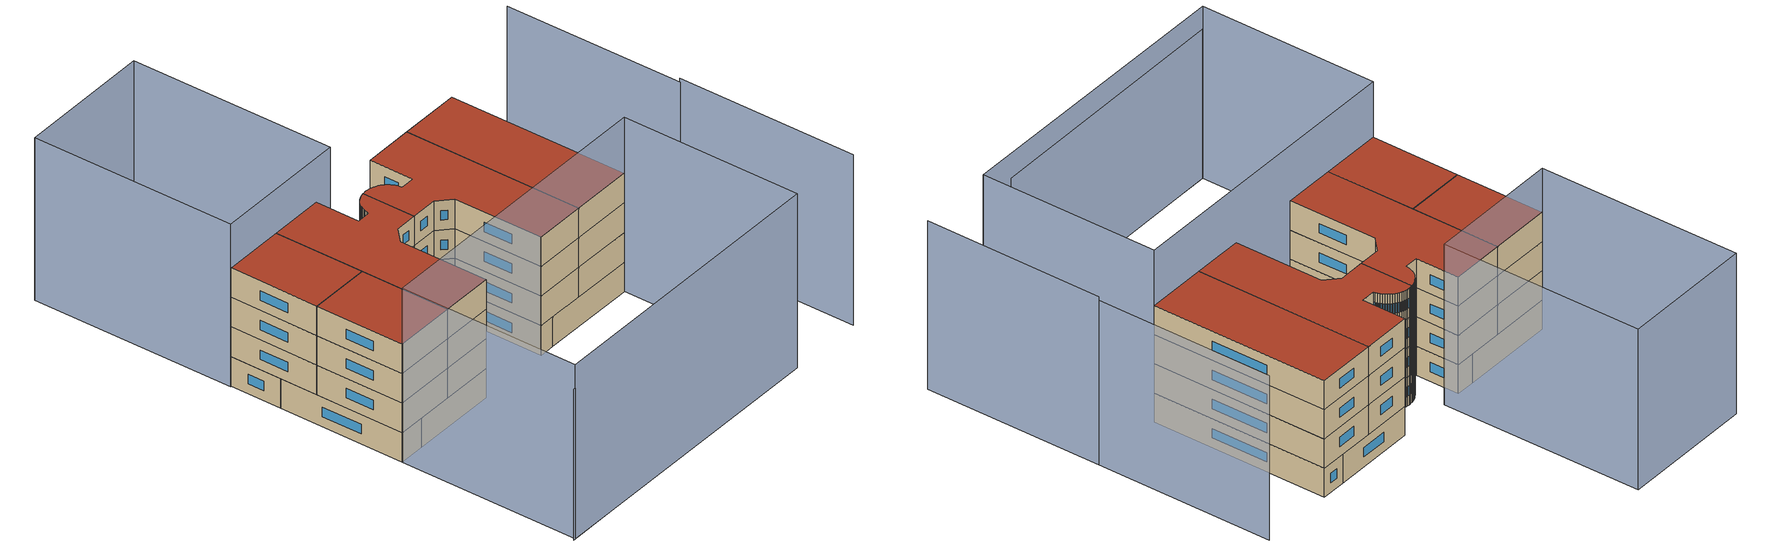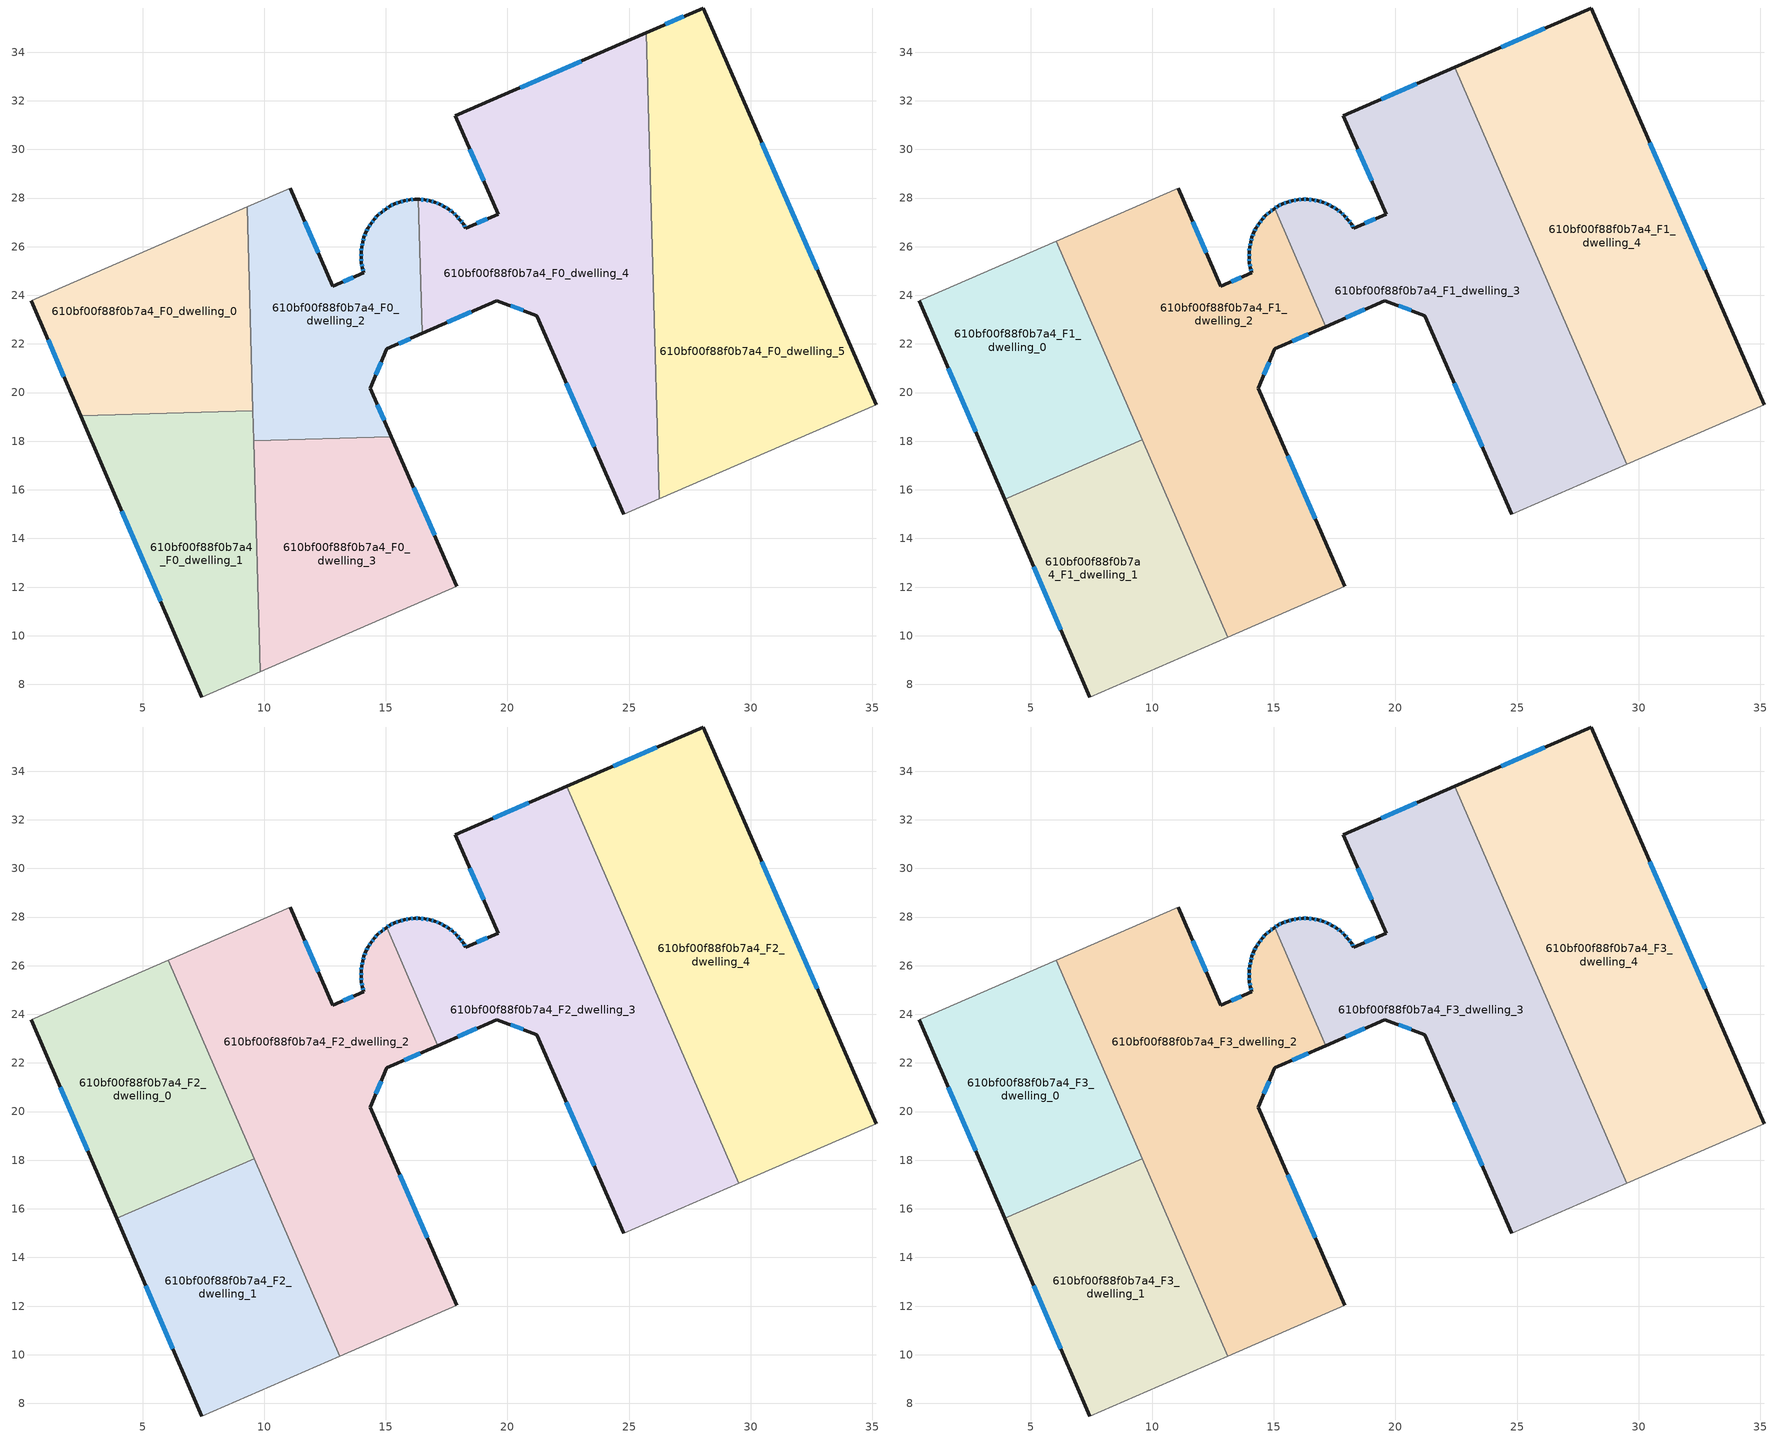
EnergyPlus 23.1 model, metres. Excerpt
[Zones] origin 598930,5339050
610bf00f88f0b7a4_F0_dwelling_0
 floor ground (EU_floor_Construction): 9.3,27.63 9.54,19.25 2.45,19.05 0.42,23.77 z0
 wall outside (EU_wall_Construction): 0.42,23.77 2.45,19.05 z0:3
 wall to 610bf00f88f0b7a4_F0_dwelling_1 (EU_wall_Construction): 2.45,19.05 9.54,19.25 z0:3
 wall adiabatic (EU_wall_Construction): 9.3,27.63 0.42,23.77 z0:3
 wall to 610bf00f88f0b7a4_F0_dwelling_2 (EU_wall_Construction): 9.54,19.25 9.3,27.63 z0:3
 window (EU_Window_Construction): 1.11,22.17 1.76,20.66 z1.02:1.98
 ceiling adiabatic (EU_roof_Construction): 9.07,19.24 6.04,26.22 0.42,23.77 2.45,19.05 z3; 9.53,19.25 9.3,27.63 6.04,26.22 9.07,19.24 z3
610bf00f88f0b7a4_F0_dwelling_1
 floor ground (EU_floor_Construction): 9.54,19.25 9.84,8.53 7.43,7.48 2.45,19.05 z0
 wall outside (EU_wall_Construction): 2.45,19.05 7.43,7.48 z0:3
 wall adiabatic (EU_wall_Construction): 7.43,7.48 9.84,8.53 z0:3
 wall to 610bf00f88f0b7a4_F0_dwelling_3 (EU_wall_Construction): 9.84,8.53 9.57,18.02 z0:3
 wall to 610bf00f88f0b7a4_F0_dwelling_2 (EU_wall_Construction): 9.57,18.02 9.53,19.25 z0:3
 window (EU_Window_Construction): 4.15,15.11 5.74,11.42 z1.02:1.98
610bf00f88f0b7a4_F0_dwelling_2
 floor ground (EU_floor_Construction): 16.33,27.95 16.49,22.43 15.04,21.8 14.36,20.18 15.23,18.18 9.57,18.02 9.3,27.63 11.06,28.4 12.81,24.37 14.09,24.93 14.03,25.13 14,25.34 13.98,25.55 13.98,25.77 14.01,25.98 14.04,26.18 14.1,26.39 14.18,26.58 14.27,26.78 14.39,26.96 14.52,27.12 14.66,27.28 14.82,27.42 14.99,27.55 15.17,27.66 15.35,27.75 15.55,27.83 15.76,27.89 15.97,27.92 16.18,27.95 z0
 wall outside (EU_wall_Construction): 16.33,27.95 16.18,27.95 15.97,27.92 15.76,27.89 15.55,27.83 15.35,27.75 15.17,27.66 14.99,27.55 14.82,27.42 14.66,27.28 14.52,27.12 14.39,26.96 14.27,26.78 14.18,26.58 14.1,26.39 14.04,26.18 14.01,25.98 13.98,25.77 13.98,25.55 14,25.34 14.03,25.13 14.09,24.93 12.81,24.37 11.06,28.4 / 15.23,18.18 14.36,20.18 15.04,21.8 16.49,22.43 z0:3
 wall adiabatic (EU_wall_Construction): 11.06,28.4 9.3,27.63 z0:3
 wall to 610bf00f88f0b7a4_F0_dwelling_4 (EU_wall_Construction): 16.49,22.43 16.33,27.95 z0:3
 wall to 610bf00f88f0b7a4_F0_dwelling_3 (EU_wall_Construction): 9.57,18.02 15.23,18.18 z0:3
 window (EU_Window_Construction): 12.22,25.74 11.66,27.03 / 13.66,24.74 13.25,24.56 / 14.05,25.06 14.07,25 / 14.01,25.27 14.02,25.2 / 13.99,25.48 13.99,25.41 / 13.98,25.7 13.98,25.63 / 14,25.91 13.99,25.84 / 14.03,26.11 14.02,26.05 / 14.08,26.32 14.06,26.25 / 14.15,26.52 14.13,26.46 / 14.24,26.71 14.21,26.65 / 14.35,26.9 14.31,26.84 / 14.47,27.06 14.43,27.01 / 14.61,27.23 14.57,27.18 / 14.77,27.38 14.72,27.33 / 14.93,27.51 14.88,27.47 / 15.11,27.62 15.05,27.59 / 15.29,27.72 15.23,27.69 / 15.49,27.8 15.42,27.78 / 15.69,27.87 15.63,27.85 / 15.9,27.91 15.83,27.9 / 16.11,27.94 16.04,27.93 / 15.53,22.02 15.99,22.22 / 14.59,20.73 14.81,21.25 / 14.93,18.86 14.65,19.5 z1.02:1.98
610bf00f88f0b7a4_F0_dwelling_3
 floor ground (EU_floor_Construction): 15.23,18.18 17.91,12.03 9.84,8.53 9.57,18.02 z0
 wall outside (EU_wall_Construction): 17.91,12.03 15.23,18.18 z0:3
 wall adiabatic (EU_wall_Construction): 9.84,8.53 17.91,12.03 z0:3
 window (EU_Window_Construction): 17,14.12 16.14,16.09 z1.02:1.98
610bf00f88f0b7a4_F0_dwelling_4
 floor ground (EU_floor_Construction): 25.7,34.79 26.25,15.64 24.78,15 21.21,23.17 19.56,23.78 16.49,22.43 16.33,27.95 16.39,27.94 16.6,27.93 16.81,27.88 17.01,27.82 17.21,27.75 17.4,27.65 17.58,27.54 17.75,27.42 17.9,27.27 18.05,27.11 18.18,26.94 18.29,26.77 19.61,27.34 17.86,31.38 z0
 wall outside (EU_wall_Construction): 25.7,34.79 17.86,31.38 19.61,27.34 18.29,26.77 18.18,26.94 18.05,27.11 17.9,27.27 17.75,27.42 17.58,27.54 17.4,27.65 17.21,27.75 17.01,27.82 16.81,27.88 16.6,27.93 16.39,27.94 16.33,27.95 / 16.49,22.43 19.56,23.78 21.21,23.17 24.78,15 z0:3
 wall to 610bf00f88f0b7a4_F0_dwelling_5 (EU_wall_Construction): 26.25,15.64 25.7,34.79 z0:3
 wall adiabatic (EU_wall_Construction): 24.78,15 26.25,15.64 z0:3
 window (EU_Window_Construction): 16.53,27.93 16.46,27.94 / 16.74,27.9 16.67,27.91 / 16.95,27.84 16.88,27.86 / 17.15,27.77 17.08,27.8 / 17.34,27.68 17.28,27.71 / 17.52,27.58 17.46,27.61 / 17.69,27.46 17.64,27.5 / 17.85,27.32 17.8,27.37 / 18,27.17 17.95,27.22 / 18.13,27 18.09,27.05 / 18.25,26.83 18.22,26.88 / 19.16,27.14 18.74,26.96 / 18.46,30 19.02,28.71 / 23.03,33.63 20.53,32.54 / 22.43,20.39 23.57,17.78 / 20.13,23.57 20.65,23.37 / 17.53,22.89 18.52,23.32 z1.02:1.98
610bf00f88f0b7a4_F0_dwelling_5
 floor ground (EU_floor_Construction): 28.04,35.81 35.16,19.5 26.25,15.64 25.7,34.79 z0
 wall outside (EU_wall_Construction): 35.16,19.5 28.04,35.81 25.7,34.79 z0:3
 wall adiabatic (EU_wall_Construction): 26.25,15.64 35.16,19.5 z0:3
 window (EU_Window_Construction): 27.25,35.47 26.5,35.14 / 32.74,25.05 30.46,30.26 z1.02:1.98
610bf00f88f0b7a4_F1_dwelling_0
 floor to 610bf00f88f0b7a4_F0_dwelling_1 (EU_floor_Construction): 9.07,19.24 9.57,18.08 9.57,18.06 3.93,15.61 2.45,19.05 z3
 floor adiabatic (EU_floor_Construction): 6.04,26.22 9.57,18.06 9.57,18.08 9.07,19.24 2.45,19.05 0.42,23.77 z3
 wall outside (EU_wall_Construction): 0.42,23.77 3.93,15.61 z3:6
 wall to 610bf00f88f0b7a4_F1_dwelling_1 (EU_wall_Construction): 3.93,15.61 9.58,18.06 z3:6
 wall adiabatic (EU_wall_Construction): 6.04,26.22 0.42,23.77 z3:6
 wall to 610bf00f88f0b7a4_F1_dwelling_2 (EU_wall_Construction): 9.58,18.06 6.04,26.22 z3:6
 window (EU_Window_Construction): 1.62,21 2.74,18.39 z4.02:4.98
610bf00f88f0b7a4_F1_dwelling_1
 floor to 610bf00f88f0b7a4_F0_dwelling_1 (EU_floor_Construction): 9.57,18.06 9.84,8.53 7.43,7.48 3.93,15.61 z3
 floor to 610bf00f88f0b7a4_F0_dwelling_3 (EU_floor_Construction): 9.58,18.02 13.1,9.94 9.84,8.53 9.57,18.02 z3
 wall outside (EU_wall_Construction): 3.93,15.61 7.43,7.48 z3:6
 wall adiabatic (EU_wall_Construction): 7.43,7.48 13.1,9.94 z3:6
 wall to 610bf00f88f0b7a4_F1_dwelling_2 (EU_wall_Construction): 13.1,9.94 9.58,18.06 z3:6
 window (EU_Window_Construction): 5.12,12.85 6.24,10.25 z4.02:4.98
610bf00f88f0b7a4_F1_dwelling_2
 floor to 610bf00f88f0b7a4_F0_dwelling_2 (EU_floor_Construction): 15.03,27.57 16.43,24.33 16.49,22.43 15.04,21.8 14.36,20.18 15.23,18.18 9.59,18.02 9.57,18.08 9.3,27.63 11.06,28.4 12.81,24.37 14.09,24.93 14.03,25.13 14,25.34 13.98,25.55 13.98,25.77 14.01,25.98 14.04,26.18 14.1,26.39 14.18,26.58 14.27,26.78 14.39,26.96 14.52,27.12 14.66,27.28 14.82,27.42 14.99,27.55 z3
 floor to 610bf00f88f0b7a4_F0_dwelling_3 (EU_floor_Construction): 15.23,18.18 17.91,12.03 13.1,9.94 9.59,18.02 z3
 floor to 610bf00f88f0b7a4_F0_dwelling_4 (EU_floor_Construction): 16.43,24.33 17.13,22.72 16.49,22.43 z3
 floor to 610bf00f88f0b7a4_F0_dwelling_1 (EU_floor_Construction): 9.53,19.25 9.57,18.08 9.07,19.24 z3
 floor adiabatic (EU_floor_Construction): 11.06,28.4 9.3,27.63 9.53,19.25 9.07,19.24 6.04,26.22 z3
 wall outside (EU_wall_Construction): 15.03,27.57 14.99,27.55 14.82,27.42 14.66,27.28 14.52,27.12 14.39,26.96 14.27,26.78 14.18,26.58 14.1,26.39 14.04,26.18 14.01,25.98 13.98,25.77 13.98,25.55 14,25.34 14.03,25.13 14.09,24.93 12.81,24.37 11.06,28.4 / 17.91,12.03 14.36,20.18 15.04,21.8 17.13,22.72 z3:6
 wall adiabatic (EU_wall_Construction): 11.06,28.4 6.04,26.22 / 13.1,9.94 17.91,12.03 z3:6
 wall to 610bf00f88f0b7a4_F1_dwelling_3 (EU_wall_Construction): 17.13,22.72 15.03,27.57 z3:6
 window (EU_Window_Construction): 12.22,25.74 11.66,27.03 / 13.66,24.74 13.25,24.56 / 14.05,25.06 14.07,25 / 14.01,25.27 14.02,25.2 / 13.99,25.48 13.99,25.41 / 13.98,25.7 13.98,25.63 / 14,25.91 13.99,25.84 / 14.03,26.11 14.02,26.05 / 14.08,26.32 14.06,26.25 / 14.15,26.52 14.13,26.46 / 14.24,26.71 14.21,26.65 / 14.35,26.9 14.31,26.84 / 14.47,27.06 14.43,27.01 / 14.61,27.23 14.57,27.18 / 14.77,27.38 14.72,27.33 / 14.93,27.51 14.88,27.47 / 15.75,22.11 16.42,22.4 / 14.59,20.73 14.81,21.25 / 16.7,14.8 15.57,17.41 z4.02:4.98
610bf00f88f0b7a4_F1_dwelling_3
 floor to 610bf00f88f0b7a4_F0_dwelling_4 (EU_floor_Construction): 22.44,33.37 25.98,25.21 26.25,15.64 24.78,15 21.21,23.17 19.56,23.78 17.13,22.72 16.43,24.33 16.33,27.94 16.39,27.94 16.6,27.93 16.81,27.88 17.01,27.82 17.21,27.75 17.4,27.65 17.58,27.54 17.75,27.42 17.9,27.27 18.05,27.11 18.18,26.94 18.29,26.77 19.61,27.34 17.86,31.38 z3
 floor to 610bf00f88f0b7a4_F0_dwelling_2 (EU_floor_Construction): 16.33,27.94 16.43,24.33 15.03,27.57 15.17,27.66 15.35,27.75 15.55,27.83 15.76,27.89 15.97,27.92 16.18,27.95 z3
 floor to 610bf00f88f0b7a4_F0_dwelling_5 (EU_floor_Construction): 25.98,25.21 29.51,17.05 26.25,15.64 z3
 wall outside (EU_wall_Construction): 22.44,33.37 17.86,31.38 19.61,27.34 18.29,26.77 18.18,26.94 18.05,27.11 17.9,27.27 17.75,27.42 17.58,27.54 17.4,27.65 17.21,27.75 17.01,27.82 16.81,27.88 16.6,27.93 16.39,27.94 16.18,27.95 15.97,27.92 15.76,27.89 15.55,27.83 15.35,27.75 15.17,27.66 15.03,27.57 / 17.13,22.72 19.56,23.78 21.21,23.17 24.78,15 z3:6
 wall to 610bf00f88f0b7a4_F1_dwelling_4 (EU_wall_Construction): 29.51,17.05 22.44,33.37 z3:6
 wall adiabatic (EU_wall_Construction): 24.78,15 29.51,17.05 z3:6
 window (EU_Window_Construction): 15.12,27.63 15.08,27.6 / 15.29,27.72 15.23,27.69 / 15.49,27.8 15.42,27.78 / 15.69,27.87 15.63,27.85 / 15.9,27.91 15.83,27.9 / 16.11,27.94 16.04,27.93 / 16.32,27.95 16.25,27.95 / 16.53,27.93 16.46,27.94 / 16.74,27.9 16.67,27.91 / 16.95,27.84 16.88,27.86 / 17.15,27.77 17.08,27.8 / 17.34,27.68 17.28,27.71 / 17.52,27.58 17.46,27.61 / 17.69,27.46 17.64,27.5 / 17.85,27.32 17.8,27.37 / 18,27.17 17.95,27.22 / 18.13,27 18.09,27.05 / 18.25,26.83 18.22,26.88 / 19.16,27.14 18.74,26.96 / 18.46,30 19.02,28.71 / 20.88,32.69 19.42,32.06 / 22.43,20.39 23.57,17.78 / 20.13,23.57 20.65,23.37 / 17.96,23.08 18.74,23.42 z4.02:4.98
610bf00f88f0b7a4_F1_dwelling_4
 floor to 610bf00f88f0b7a4_F0_dwelling_5 (EU_floor_Construction): 28.04,35.81 35.16,19.5 29.51,17.05 25.98,25.21 25.7,34.79 z3
 floor to 610bf00f88f0b7a4_F0_dwelling_4 (EU_floor_Construction): 25.7,34.79 25.98,25.21 22.44,33.37 z3
 wall outside (EU_wall_Construction): 35.16,19.5 28.04,35.81 22.44,33.37 z3:6
 wall adiabatic (EU_wall_Construction): 29.51,17.05 35.16,19.5 z3:6
 window (EU_Window_Construction): 26.14,34.98 24.35,34.2 / 32.74,25.05 30.46,30.26 z4.02:4.98
610bf00f88f0b7a4_F2_dwelling_0
 floor to 610bf00f88f0b7a4_F1_dwelling_0 (EU_floor_Construction): 6.04,26.22 9.58,18.06 3.93,15.61 0.42,23.77 z6
 wall outside (EU_wall_Construction): 0.42,23.77 3.93,15.61 z6:9
 wall to 610bf00f88f0b7a4_F2_dwelling_1 (EU_wall_Construction): 3.93,15.61 9.58,18.06 z6:9
 wall adiabatic (EU_wall_Construction): 6.04,26.22 0.42,23.77 z6:9
 wall to 610bf00f88f0b7a4_F2_dwelling_2 (EU_wall_Construction): 9.58,18.06 6.04,26.22 z6:9
 window (EU_Window_Construction): 1.62,21 2.74,18.39 z7.02:7.98
610bf00f88f0b7a4_F2_dwelling_1
 floor to 610bf00f88f0b7a4_F1_dwelling_1 (EU_floor_Construction): 9.58,18.06 13.1,9.94 7.43,7.48 3.93,15.61 z6
 wall outside (EU_wall_Construction): 3.93,15.61 7.43,7.48 z6:9
 wall adiabatic (EU_wall_Construction): 7.43,7.48 13.1,9.94 z6:9
 wall to 610bf00f88f0b7a4_F2_dwelling_2 (EU_wall_Construction): 13.1,9.94 9.58,18.06 z6:9
 window (EU_Window_Construction): 5.12,12.85 6.24,10.25 z7.02:7.98
610bf00f88f0b7a4_F2_dwelling_2
 floor to 610bf00f88f0b7a4_F1_dwelling_2 (EU_floor_Construction): 15.03,27.57 17.13,22.72 15.04,21.8 14.36,20.18 17.91,12.03 13.1,9.94 6.04,26.22 11.06,28.4 12.81,24.37 14.09,24.93 14.03,25.13 14,25.34 13.98,25.55 13.98,25.77 14.01,25.98 14.04,26.18 14.1,26.39 14.18,26.58 14.27,26.78 14.39,26.96 14.52,27.12 14.66,27.28 14.82,27.42 14.99,27.55 z6
 wall outside (EU_wall_Construction): 15.03,27.57 14.99,27.55 14.82,27.42 14.66,27.28 14.52,27.12 14.39,26.96 14.27,26.78 14.18,26.58 14.1,26.39 14.04,26.18 14.01,25.98 13.98,25.77 13.98,25.55 14,25.34 14.03,25.13 14.09,24.93 12.81,24.37 11.06,28.4 / 17.91,12.03 14.36,20.18 15.04,21.8 17.13,22.72 z6:9
 wall adiabatic (EU_wall_Construction): 11.06,28.4 6.04,26.22 / 13.1,9.94 17.91,12.03 z6:9
 wall to 610bf00f88f0b7a4_F2_dwelling_3 (EU_wall_Construction): 17.13,22.72 15.03,27.57 z6:9
 window (EU_Window_Construction): 12.22,25.74 11.66,27.03 / 13.66,24.74 13.25,24.56 / 14.05,25.06 14.07,25 / 14.01,25.27 14.02,25.2 / 13.99,25.48 13.99,25.41 / 13.98,25.7 13.98,25.63 / 14,25.91 13.99,25.84 / 14.03,26.11 14.02,26.05 / 14.08,26.32 14.06,26.25 / 14.15,26.52 14.13,26.46 / 14.24,26.71 14.21,26.65 / 14.35,26.9 14.31,26.84 / 14.47,27.06 14.43,27.01 / 14.61,27.23 14.57,27.18 / 14.77,27.38 14.72,27.33 / 14.93,27.51 14.88,27.47 / 15.75,22.11 16.42,22.4 / 14.59,20.73 14.81,21.25 / 16.7,14.8 15.57,17.41 z7.02:7.98
610bf00f88f0b7a4_F2_dwelling_3
 floor to 610bf00f88f0b7a4_F1_dwelling_3 (EU_floor_Construction): 22.44,33.37 29.51,17.05 24.78,15 21.21,23.17 19.56,23.78 17.13,22.72 15.03,27.57 15.17,27.66 15.35,27.75 15.55,27.83 15.76,27.89 15.97,27.92 16.18,27.95 16.39,27.94 16.6,27.93 16.81,27.88 17.01,27.82 17.21,27.75 17.4,27.65 17.58,27.54 17.75,27.42 17.9,27.27 18.05,27.11 18.18,26.94 18.29,26.77 19.61,27.34 17.86,31.38 z6
 wall outside (EU_wall_Construction): 22.44,33.37 17.86,31.38 19.61,27.34 18.29,26.77 18.18,26.94 18.05,27.11 17.9,27.27 17.75,27.42 17.58,27.54 17.4,27.65 17.21,27.75 17.01,27.82 16.81,27.88 16.6,27.93 16.39,27.94 16.18,27.95 15.97,27.92 15.76,27.89 15.55,27.83 15.35,27.75 15.17,27.66 15.03,27.57 / 17.13,22.72 19.56,23.78 21.21,23.17 24.78,15 z6:9
 wall to 610bf00f88f0b7a4_F2_dwelling_4 (EU_wall_Construction): 29.51,17.05 22.44,33.37 z6:9
 wall adiabatic (EU_wall_Construction): 24.78,15 29.51,17.05 z6:9
 window (EU_Window_Construction): 15.12,27.63 15.08,27.6 / 15.29,27.72 15.23,27.69 / 15.49,27.8 15.42,27.78 / 15.69,27.87 15.63,27.85 / 15.9,27.91 15.83,27.9 / 16.11,27.94 16.04,27.93 / 16.32,27.95 16.25,27.95 / 16.53,27.93 16.46,27.94 / 16.74,27.9 16.67,27.91 / 16.95,27.84 16.88,27.86 / 17.15,27.77 17.08,27.8 / 17.34,27.68 17.28,27.71 / 17.52,27.58 17.46,27.61 / 17.69,27.46 17.64,27.5 / 17.85,27.32 17.8,27.37 / 18,27.17 17.95,27.22 / 18.13,27 18.09,27.05 / 18.25,26.83 18.22,26.88 / 19.16,27.14 18.74,26.96 / 18.46,30 19.02,28.71 / 20.88,32.69 19.42,32.06 / 22.43,20.39 23.57,17.78 / 20.13,23.57 20.65,23.37 / 17.96,23.08 18.74,23.42 z7.02:7.98
610bf00f88f0b7a4_F2_dwelling_4
 floor to 610bf00f88f0b7a4_F1_dwelling_4 (EU_floor_Construction): 28.04,35.81 35.16,19.5 29.51,17.05 22.44,33.37 z6
 wall outside (EU_wall_Construction): 35.16,19.5 28.04,35.81 22.44,33.37 z6:9
 wall adiabatic (EU_wall_Construction): 29.51,17.05 35.16,19.5 z6:9
 window (EU_Window_Construction): 26.14,34.98 24.35,34.2 / 32.74,25.05 30.46,30.26 z7.02:7.98
610bf00f88f0b7a4_F3_dwelling_0
 floor to 610bf00f88f0b7a4_F2_dwelling_0 (EU_floor_Construction): 6.04,26.22 9.58,18.06 3.93,15.61 0.42,23.77 z9
 wall outside (EU_wall_Construction): 0.42,23.77 3.93,15.61 z9:12
 wall to 610bf00f88f0b7a4_F3_dwelling_1 (EU_wall_Construction): 3.93,15.61 9.58,18.06 z9:12
 wall adiabatic (EU_wall_Construction): 6.04,26.22 0.42,23.77 z9:12
 wall to 610bf00f88f0b7a4_F3_dwelling_2 (EU_wall_Construction): 9.58,18.06 6.04,26.22 z9:12
 window (EU_Window_Construction): 1.62,21 2.74,18.39 z10.02:10.98
 roof outside (EU_roof_Construction): 9.58,18.06 6.04,26.22 0.42,23.77 3.93,15.61 z12
610bf00f88f0b7a4_F3_dwelling_1
 floor to 610bf00f88f0b7a4_F2_dwelling_1 (EU_floor_Construction): 9.58,18.06 13.1,9.94 7.43,7.48 3.93,15.61 z9
 wall outside (EU_wall_Construction): 3.93,15.61 7.43,7.48 z9:12
 wall adiabatic (EU_wall_Construction): 7.43,7.48 13.1,9.94 z9:12
 wall to 610bf00f88f0b7a4_F3_dwelling_2 (EU_wall_Construction): 13.1,9.94 9.58,18.06 z9:12
 window (EU_Window_Construction): 5.12,12.85 6.24,10.25 z10.02:10.98
 roof outside (EU_roof_Construction): 13.1,9.94 9.58,18.06 3.93,15.61 7.43,7.48 z12
610bf00f88f0b7a4_F3_dwelling_2
 floor to 610bf00f88f0b7a4_F2_dwelling_2 (EU_floor_Construction): 15.03,27.57 17.13,22.72 15.04,21.8 14.36,20.18 17.91,12.03 13.1,9.94 6.04,26.22 11.06,28.4 12.81,24.37 14.09,24.93 14.03,25.13 14,25.34 13.98,25.55 13.98,25.77 14.01,25.98 14.04,26.18 14.1,26.39 14.18,26.58 14.27,26.78 14.39,26.96 14.52,27.12 14.66,27.28 14.82,27.42 14.99,27.55 z9
 wall outside (EU_wall_Construction): 15.03,27.57 14.99,27.55 14.82,27.42 14.66,27.28 14.52,27.12 14.39,26.96 14.27,26.78 14.18,26.58 14.1,26.39 14.04,26.18 14.01,25.98 13.98,25.77 13.98,25.55 14,25.34 14.03,25.13 14.09,24.93 12.81,24.37 11.06,28.4 / 17.91,12.03 14.36,20.18 15.04,21.8 17.13,22.72 z9:12
 wall adiabatic (EU_wall_Construction): 11.06,28.4 6.04,26.22 / 13.1,9.94 17.91,12.03 z9:12
 wall to 610bf00f88f0b7a4_F3_dwelling_3 (EU_wall_Construction): 17.13,22.72 15.03,27.57 z9:12
 window (EU_Window_Construction): 12.22,25.74 11.66,27.03 / 13.66,24.74 13.25,24.56 / 14.05,25.06 14.07,25 / 14.01,25.27 14.02,25.2 / 13.99,25.48 13.99,25.41 / 13.98,25.7 13.98,25.63 / 14,25.91 13.99,25.84 / 14.03,26.11 14.02,26.05 / 14.08,26.32 14.06,26.25 / 14.15,26.52 14.13,26.46 / 14.24,26.71 14.21,26.65 / 14.35,26.9 14.31,26.84 / 14.47,27.06 14.43,27.01 / 14.61,27.23 14.57,27.18 / 14.77,27.38 14.72,27.33 / 14.93,27.51 14.88,27.47 / 15.75,22.11 16.42,22.4 / 14.59,20.73 14.81,21.25 / 16.7,14.8 15.57,17.41 z10.02:10.98
 roof outside (EU_roof_Construction): 17.91,12.03 14.36,20.18 15.04,21.8 17.13,22.72 15.03,27.57 14.99,27.55 14.82,27.42 14.66,27.28 14.52,27.12 14.39,26.96 14.27,26.78 14.18,26.58 14.1,26.39 14.04,26.18 14.01,25.98 13.98,25.77 13.98,25.55 14,25.34 14.03,25.13 14.09,24.93 12.81,24.37 11.06,28.4 6.04,26.22 13.1,9.94 z12
610bf00f88f0b7a4_F3_dwelling_3
 floor to 610bf00f88f0b7a4_F2_dwelling_3 (EU_floor_Construction): 22.44,33.37 29.51,17.05 24.78,15 21.21,23.17 19.56,23.78 17.13,22.72 15.03,27.57 15.17,27.66 15.35,27.75 15.55,27.83 15.76,27.89 15.97,27.92 16.18,27.95 16.39,27.94 16.6,27.93 16.81,27.88 17.01,27.82 17.21,27.75 17.4,27.65 17.58,27.54 17.75,27.42 17.9,27.27 18.05,27.11 18.18,26.94 18.29,26.77 19.61,27.34 17.86,31.38 z9
 wall outside (EU_wall_Construction): 22.44,33.37 17.86,31.38 19.61,27.34 18.29,26.77 18.18,26.94 18.05,27.11 17.9,27.27 17.75,27.42 17.58,27.54 17.4,27.65 17.21,27.75 17.01,27.82 16.81,27.88 16.6,27.93 16.39,27.94 16.18,27.95 15.97,27.92 15.76,27.89 15.55,27.83 15.35,27.75 15.17,27.66 15.03,27.57 / 17.13,22.72 19.56,23.78 21.21,23.17 24.78,15 z9:12
 wall to 610bf00f88f0b7a4_F3_dwelling_4 (EU_wall_Construction): 29.51,17.05 22.44,33.37 z9:12
 wall adiabatic (EU_wall_Construction): 24.78,15 29.51,17.05 z9:12
 window (EU_Window_Construction): 15.12,27.63 15.08,27.6 / 15.29,27.72 15.23,27.69 / 15.49,27.8 15.42,27.78 / 15.69,27.87 15.63,27.85 / 15.9,27.91 15.83,27.9 / 16.11,27.94 16.04,27.93 / 16.32,27.95 16.25,27.95 / 16.53,27.93 16.46,27.94 / 16.74,27.9 16.67,27.91 / 16.95,27.84 16.88,27.86 / 17.15,27.77 17.08,27.8 / 17.34,27.68 17.28,27.71 / 17.52,27.58 17.46,27.61 / 17.69,27.46 17.64,27.5 / 17.85,27.32 17.8,27.37 / 18,27.17 17.95,27.22 / 18.13,27 18.09,27.05 / 18.25,26.83 18.22,26.88 / 19.16,27.14 18.74,26.96 / 18.46,30 19.02,28.71 / 20.88,32.69 19.42,32.06 / 22.43,20.39 23.57,17.78 / 20.13,23.57 20.65,23.37 / 17.96,23.08 18.74,23.42 z10.02:10.98
 roof outside (EU_roof_Construction): 29.51,17.05 22.44,33.37 17.86,31.38 19.61,27.34 18.29,26.77 18.18,26.94 18.05,27.11 17.9,27.27 17.75,27.42 17.58,27.54 17.4,27.65 17.21,27.75 17.01,27.82 16.81,27.88 16.6,27.93 16.39,27.94 16.18,27.95 15.97,27.92 15.76,27.89 15.55,27.83 15.35,27.75 15.17,27.66 15.03,27.57 17.13,22.72 19.56,23.78 21.21,23.17 24.78,15 z12
610bf00f88f0b7a4_F3_dwelling_4
 floor to 610bf00f88f0b7a4_F2_dwelling_4 (EU_floor_Construction): 28.04,35.81 35.16,19.5 29.51,17.05 22.44,33.37 z9
 wall outside (EU_wall_Construction): 35.16,19.5 28.04,35.81 22.44,33.37 z9:12
 wall adiabatic (EU_wall_Construction): 29.51,17.05 35.16,19.5 z9:12
 window (EU_Window_Construction): 26.14,34.98 24.35,34.2 / 32.74,25.05 30.46,30.26 z10.02:10.98
 roof outside (EU_roof_Construction): 35.16,19.5 28.04,35.81 22.44,33.37 29.51,17.05 z12
shading: 49.29,6.1 42.16,22.53 z0:17.3; 42.17,22.48 35.03,38.87 z0:16.9; 14.36,-8.99 38.87,1.79 z0:15.3; 7.42,7.48 35.19,19.52 / 35.19,19.52 42.3,3.13 / 42.3,3.13 14.53,-8.92 / 14.53,-8.92 7.42,7.48 z0:17.7; -7.74,42.28 4.7,47.72 / 4.7,47.72 12.81,29.16 / 12.81,29.16 0.37,23.73 / 0.37,23.73 -7.74,42.28 z0:16.5
[Building]
EU S2 Campaign: North Axis=0; Terrain=City; Solar Distribution=FullExterior
[Site:Location]
Vienna: Latitude=48; Longitude=16.5; Time Zone=1; Elevation=183
[SizingPeriod:WeatherFileDays]
AnnualSizingPeriod: Begin Month=1; Begin Day of Month=1; End Month=12; End Day of Month=31; Day of Week for Start Day=Monday; Use Weather File Daylight Saving Period=No; Use Weather File Rain and Snow Indicators=No
[MATERIAL]
EU_InternalMass_Material: Roughness=MediumRough; Thickness=0.1; Conductivity=1; Density=1800; Specific Heat=900; Thermal Absorptance=0.9; Solar Absorptance=0.7; Visible Absorptance=0.7
[MATERIAL:NOMASS] Roughness=MediumRough; Thermal Absorptance=0.9; Solar Absorptance=0.7; Visible Absorptance=0.7
Name | Thermal Resistance
EU_wall_NoMass | 0.942466
EU_roof_NoMass | 0.551687
EU_floor_NoMass | 0.66527
[WINDOWMATERIAL:SIMPLEGLAZINGSYSTEM]
EU_Window_SimpleGlazing: UFactor=2.03367; Solar Heat Gain Coefficient=0.65; Visible Transmittance=0.65
[CONSTRUCTION]
EU_wall_Construction: EU_wall_NoMass
EU_roof_Construction: EU_roof_NoMass
EU_floor_Construction: EU_floor_NoMass
EU_Window_Construction: EU_Window_SimpleGlazing
EU_InternalMass_Construction: EU_InternalMass_Material
[ZONE] Type=1; Multiplier=1; Ceiling Height=autocalculate; Floor Area=autocalculate; Part of Total Floor Area=Yes
Name | Volume
610bf00f88f0b7a4_F0_dwelling_0 | 163.717
610bf00f88f0b7a4_F1_dwelling_0; 610bf00f88f0b7a4_F2_dwelling_0; 610bf00f88f0b7a4_F3_dwelling_0 | 163.734
610bf00f88f0b7a4_F0_dwelling_1 | 163.73
610bf00f88f0b7a4_F1_dwelling_1; 610bf00f88f0b7a4_F2_dwelling_1; 610bf00f88f0b7a4_F3_dwelling_1 | 163.75
610bf00f88f0b7a4_F0_dwelling_2 | 163.72
610bf00f88f0b7a4_F1_dwelling_2; 610bf00f88f0b7a4_F2_dwelling_2; 610bf00f88f0b7a4_F3_dwelling_2 | 327.422
610bf00f88f0b7a4_F0_dwelling_3 | 169.251
610bf00f88f0b7a4_F1_dwelling_3; 610bf00f88f0b7a4_F2_dwelling_3; 610bf00f88f0b7a4_F3_dwelling_3 | 327.442
610bf00f88f0b7a4_F0_dwelling_4 | 321.927
610bf00f88f0b7a4_F1_dwelling_4; 610bf00f88f0b7a4_F2_dwelling_4; 610bf00f88f0b7a4_F3_dwelling_4 | 327.461
610bf00f88f0b7a4_F0_dwelling_5 | 327.445
[INTERNALMASS] Construction=EU_InternalMass_Construction
Name | Zone or ZoneList | Surface Area
610bf00f88f0b7a4_F0_dwelling_0_EU_InternalMass | 610bf00f88f0b7a4_F0_dwelling_0 | 54.5722
610bf00f88f0b7a4_F0_dwelling_1_EU_InternalMass | 610bf00f88f0b7a4_F0_dwelling_1 | 54.5766
610bf00f88f0b7a4_F0_dwelling_2_EU_InternalMass | 610bf00f88f0b7a4_F0_dwelling_2 | 54.5738
610bf00f88f0b7a4_F0_dwelling_3_EU_InternalMass | 610bf00f88f0b7a4_F0_dwelling_3 | 56.4171
610bf00f88f0b7a4_F0_dwelling_4_EU_InternalMass | 610bf00f88f0b7a4_F0_dwelling_4 | 107.309
610bf00f88f0b7a4_F0_dwelling_5_EU_InternalMass | 610bf00f88f0b7a4_F0_dwelling_5 | 109.149
610bf00f88f0b7a4_F1_dwelling_0_EU_InternalMass | 610bf00f88f0b7a4_F1_dwelling_0 | 54.578
610bf00f88f0b7a4_F1_dwelling_1_EU_InternalMass | 610bf00f88f0b7a4_F1_dwelling_1 | 54.5834
610bf00f88f0b7a4_F1_dwelling_2_EU_InternalMass | 610bf00f88f0b7a4_F1_dwelling_2 | 109.141
610bf00f88f0b7a4_F1_dwelling_3_EU_InternalMass | 610bf00f88f0b7a4_F1_dwelling_3 | 109.148
610bf00f88f0b7a4_F1_dwelling_4_EU_InternalMass | 610bf00f88f0b7a4_F1_dwelling_4 | 109.154
610bf00f88f0b7a4_F2_dwelling_0_EU_InternalMass | 610bf00f88f0b7a4_F2_dwelling_0 | 54.578
610bf00f88f0b7a4_F2_dwelling_1_EU_InternalMass | 610bf00f88f0b7a4_F2_dwelling_1 | 54.5834
610bf00f88f0b7a4_F2_dwelling_2_EU_InternalMass | 610bf00f88f0b7a4_F2_dwelling_2 | 109.141
610bf00f88f0b7a4_F2_dwelling_3_EU_InternalMass | 610bf00f88f0b7a4_F2_dwelling_3 | 109.148
610bf00f88f0b7a4_F2_dwelling_4_EU_InternalMass | 610bf00f88f0b7a4_F2_dwelling_4 | 109.154
610bf00f88f0b7a4_F3_dwelling_0_EU_InternalMass | 610bf00f88f0b7a4_F3_dwelling_0 | 54.578
610bf00f88f0b7a4_F3_dwelling_1_EU_InternalMass | 610bf00f88f0b7a4_F3_dwelling_1 | 54.5834
610bf00f88f0b7a4_F3_dwelling_2_EU_InternalMass | 610bf00f88f0b7a4_F3_dwelling_2 | 109.141
610bf00f88f0b7a4_F3_dwelling_3_EU_InternalMass | 610bf00f88f0b7a4_F3_dwelling_3 | 109.148
610bf00f88f0b7a4_F3_dwelling_4_EU_InternalMass | 610bf00f88f0b7a4_F3_dwelling_4 | 109.154
[OTHEREQUIPMENT] Fuel Type=Electricity; Design Level Calculation Method=Watts/Area; Power per Zone Floor Area=1; Fraction Latent=0; Fraction Radiant=0; Fraction Lost=0; Carbon Dioxide Generation Rate=0; EndUse Subcategory=EU_Step8_InternalGains
Name | Zone or ZoneList or Space or SpaceList | Schedule
EU_Step8_InternalGain_610bf00f88f0b7a4_F0_dwelling_0_f000 | 610bf00f88f0b7a4_F0_dwelling_0 | EU_Step8_GainSchedule_610bf00f88f0b7a4_F0_dwelling_0_f000
EU_Step8_InternalGain_610bf00f88f0b7a4_F0_dwelling_1_f000 | 610bf00f88f0b7a4_F0_dwelling_1 | EU_Step8_GainSchedule_610bf00f88f0b7a4_F0_dwelling_1_f000
EU_Step8_InternalGain_610bf00f88f0b7a4_F0_dwelling_2_f000 | 610bf00f88f0b7a4_F0_dwelling_2 | EU_Step8_GainSchedule_610bf00f88f0b7a4_F0_dwelling_2_f000
EU_Step8_InternalGain_610bf00f88f0b7a4_F0_dwelling_3_f000 | 610bf00f88f0b7a4_F0_dwelling_3 | EU_Step8_GainSchedule_610bf00f88f0b7a4_F0_dwelling_3_f000
EU_Step8_InternalGain_610bf00f88f0b7a4_F0_dwelling_4_f000 | 610bf00f88f0b7a4_F0_dwelling_4 | EU_Step8_GainSchedule_610bf00f88f0b7a4_F0_dwelling_4_f000
EU_Step8_InternalGain_610bf00f88f0b7a4_F0_dwelling_5_f000 | 610bf00f88f0b7a4_F0_dwelling_5 | EU_Step8_GainSchedule_610bf00f88f0b7a4_F0_dwelling_5_f000
EU_Step8_InternalGain_610bf00f88f0b7a4_F1_dwelling_0_f000 | 610bf00f88f0b7a4_F1_dwelling_0 | EU_Step8_GainSchedule_610bf00f88f0b7a4_F1_dwelling_0_f000
EU_Step8_InternalGain_610bf00f88f0b7a4_F1_dwelling_1_f000 | 610bf00f88f0b7a4_F1_dwelling_1 | EU_Step8_GainSchedule_610bf00f88f0b7a4_F1_dwelling_1_f000
EU_Step8_InternalGain_610bf00f88f0b7a4_F1_dwelling_2_f000 | 610bf00f88f0b7a4_F1_dwelling_2 | EU_Step8_GainSchedule_610bf00f88f0b7a4_F1_dwelling_2_f000
EU_Step8_InternalGain_610bf00f88f0b7a4_F1_dwelling_3_f000 | 610bf00f88f0b7a4_F1_dwelling_3 | EU_Step8_GainSchedule_610bf00f88f0b7a4_F1_dwelling_3_f000
EU_Step8_InternalGain_610bf00f88f0b7a4_F1_dwelling_4_f000 | 610bf00f88f0b7a4_F1_dwelling_4 | EU_Step8_GainSchedule_610bf00f88f0b7a4_F1_dwelling_4_f000
EU_Step8_InternalGain_610bf00f88f0b7a4_F2_dwelling_0_f000 | 610bf00f88f0b7a4_F2_dwelling_0 | EU_Step8_GainSchedule_610bf00f88f0b7a4_F2_dwelling_0_f000
EU_Step8_InternalGain_610bf00f88f0b7a4_F2_dwelling_1_f000 | 610bf00f88f0b7a4_F2_dwelling_1 | EU_Step8_GainSchedule_610bf00f88f0b7a4_F2_dwelling_1_f000
EU_Step8_InternalGain_610bf00f88f0b7a4_F2_dwelling_2_f000 | 610bf00f88f0b7a4_F2_dwelling_2 | EU_Step8_GainSchedule_610bf00f88f0b7a4_F2_dwelling_2_f000
EU_Step8_InternalGain_610bf00f88f0b7a4_F2_dwelling_3_f000 | 610bf00f88f0b7a4_F2_dwelling_3 | EU_Step8_GainSchedule_610bf00f88f0b7a4_F2_dwelling_3_f000
EU_Step8_InternalGain_610bf00f88f0b7a4_F2_dwelling_4_f000 | 610bf00f88f0b7a4_F2_dwelling_4 | EU_Step8_GainSchedule_610bf00f88f0b7a4_F2_dwelling_4_f000
EU_Step8_InternalGain_610bf00f88f0b7a4_F3_dwelling_0_f000 | 610bf00f88f0b7a4_F3_dwelling_0 | EU_Step8_GainSchedule_610bf00f88f0b7a4_F3_dwelling_0_f000
EU_Step8_InternalGain_610bf00f88f0b7a4_F3_dwelling_1_f000 | 610bf00f88f0b7a4_F3_dwelling_1 | EU_Step8_GainSchedule_610bf00f88f0b7a4_F3_dwelling_1_f000
EU_Step8_InternalGain_610bf00f88f0b7a4_F3_dwelling_2_f000 | 610bf00f88f0b7a4_F3_dwelling_2 | EU_Step8_GainSchedule_610bf00f88f0b7a4_F3_dwelling_2_f000
EU_Step8_InternalGain_610bf00f88f0b7a4_F3_dwelling_3_f000 | 610bf00f88f0b7a4_F3_dwelling_3 | EU_Step8_GainSchedule_610bf00f88f0b7a4_F3_dwelling_3_f000
EU_Step8_InternalGain_610bf00f88f0b7a4_F3_dwelling_4_f000 | 610bf00f88f0b7a4_F3_dwelling_4 | EU_Step8_GainSchedule_610bf00f88f0b7a4_F3_dwelling_4_f000
[ZONEVENTILATION:DESIGNFLOWRATE] Schedule=EU_AlwaysOn; Design Flow Rate Calculation Method=AirChanges/Hour; Air Changes per Hour=0.530523; Ventilation Type=Natural; Fan Pressure Rise=0; Fan Total Efficiency=1; Constant Term Coefficient=1; Temperature Term Coefficient=0; Velocity Term Coefficient=0; Velocity Squared Term Coefficient=0; Minimum Indoor Temperature=-100; Maximum Indoor Temperature=100; Delta Temperature=-100; Minimum Outdoor Temperature=-100; Maximum Outdoor Temperature=100; Maximum Wind Speed=40
Name | Zone or ZoneList or Space or SpaceList
EU_ConstantAir_610bf00f88f0b7a4_F0_dwelling_0 | 610bf00f88f0b7a4_F0_dwelling_0
EU_ConstantAir_610bf00f88f0b7a4_F0_dwelling_1 | 610bf00f88f0b7a4_F0_dwelling_1
EU_ConstantAir_610bf00f88f0b7a4_F0_dwelling_2 | 610bf00f88f0b7a4_F0_dwelling_2
EU_ConstantAir_610bf00f88f0b7a4_F0_dwelling_3 | 610bf00f88f0b7a4_F0_dwelling_3
EU_ConstantAir_610bf00f88f0b7a4_F0_dwelling_4 | 610bf00f88f0b7a4_F0_dwelling_4
EU_ConstantAir_610bf00f88f0b7a4_F0_dwelling_5 | 610bf00f88f0b7a4_F0_dwelling_5
EU_ConstantAir_610bf00f88f0b7a4_F1_dwelling_0 | 610bf00f88f0b7a4_F1_dwelling_0
EU_ConstantAir_610bf00f88f0b7a4_F1_dwelling_1 | 610bf00f88f0b7a4_F1_dwelling_1
EU_ConstantAir_610bf00f88f0b7a4_F1_dwelling_2 | 610bf00f88f0b7a4_F1_dwelling_2
EU_ConstantAir_610bf00f88f0b7a4_F1_dwelling_3 | 610bf00f88f0b7a4_F1_dwelling_3
EU_ConstantAir_610bf00f88f0b7a4_F1_dwelling_4 | 610bf00f88f0b7a4_F1_dwelling_4
EU_ConstantAir_610bf00f88f0b7a4_F2_dwelling_0 | 610bf00f88f0b7a4_F2_dwelling_0
EU_ConstantAir_610bf00f88f0b7a4_F2_dwelling_1 | 610bf00f88f0b7a4_F2_dwelling_1
EU_ConstantAir_610bf00f88f0b7a4_F2_dwelling_2 | 610bf00f88f0b7a4_F2_dwelling_2
EU_ConstantAir_610bf00f88f0b7a4_F2_dwelling_3 | 610bf00f88f0b7a4_F2_dwelling_3
EU_ConstantAir_610bf00f88f0b7a4_F2_dwelling_4 | 610bf00f88f0b7a4_F2_dwelling_4
EU_ConstantAir_610bf00f88f0b7a4_F3_dwelling_0 | 610bf00f88f0b7a4_F3_dwelling_0
EU_ConstantAir_610bf00f88f0b7a4_F3_dwelling_1 | 610bf00f88f0b7a4_F3_dwelling_1
EU_ConstantAir_610bf00f88f0b7a4_F3_dwelling_2 | 610bf00f88f0b7a4_F3_dwelling_2
EU_ConstantAir_610bf00f88f0b7a4_F3_dwelling_3 | 610bf00f88f0b7a4_F3_dwelling_3
EU_ConstantAir_610bf00f88f0b7a4_F3_dwelling_4 | 610bf00f88f0b7a4_F3_dwelling_4
[HVACTEMPLATE:THERMOSTAT] Constant Heating Setpoint=20; Constant Cooling Setpoint=50
EU_HeatOnly_610bf00f88f0b7a4_F0_dwelling_0; EU_HeatOnly_610bf00f88f0b7a4_F0_dwelling_1; EU_HeatOnly_610bf00f88f0b7a4_F0_dwelling_2; EU_HeatOnly_610bf00f88f0b7a4_F0_dwelling_3; EU_HeatOnly_610bf00f88f0b7a4_F0_dwelling_4; EU_HeatOnly_610bf00f88f0b7a4_F0_dwelling_5; EU_HeatOnly_610bf00f88f0b7a4_F1_dwelling_0; EU_HeatOnly_610bf00f88f0b7a4_F1_dwelling_1; EU_HeatOnly_610bf00f88f0b7a4_F1_dwelling_2; EU_HeatOnly_610bf00f88f0b7a4_F1_dwelling_3; EU_HeatOnly_610bf00f88f0b7a4_F1_dwelling_4; EU_HeatOnly_610bf00f88f0b7a4_F2_dwelling_0; EU_HeatOnly_610bf00f88f0b7a4_F2_dwelling_1; EU_HeatOnly_610bf00f88f0b7a4_F2_dwelling_2; EU_HeatOnly_610bf00f88f0b7a4_F2_dwelling_3; EU_HeatOnly_610bf00f88f0b7a4_F2_dwelling_4; EU_HeatOnly_610bf00f88f0b7a4_F3_dwelling_0; EU_HeatOnly_610bf00f88f0b7a4_F3_dwelling_1; EU_HeatOnly_610bf00f88f0b7a4_F3_dwelling_2; EU_HeatOnly_610bf00f88f0b7a4_F3_dwelling_3; EU_HeatOnly_610bf00f88f0b7a4_F3_dwelling_4
[HVACTEMPLATE:ZONE:IDEALLOADSAIRSYSTEM] System Availability Schedule=EU_AlwaysOn; Maximum Heating Supply Air Temperature=50; Minimum Cooling Supply Air Temperature=13; Maximum Heating Supply Air Humidity Ratio=0.0156; Minimum Cooling Supply Air Humidity Ratio=0.0077; Heating Limit=NoLimit; Cooling Limit=NoLimit; Heating Availability Schedule=EU_AlwaysOn; Cooling Availability Schedule=EU_CoolingOff; Dehumidification Control Type=ConstantSensibleHeatRatio; Cooling Sensible Heat Ratio=0.7; Dehumidification Setpoint=60; Humidification Control Type=None; Humidification Setpoint=30; Outdoor Air Method=None; Outdoor Air Flow Rate per Person=0.00944; Outdoor Air Flow Rate per Zone Floor Area=0; Outdoor Air Flow Rate per Zone=0; Demand Controlled Ventilation Type=None; Outdoor Air Economizer Type=NoEconomizer; Heat Recovery Type=None; Sensible Heat Recovery Effectiveness=0.7; Latent Heat Recovery Effectiveness=0.65
Name | Template Thermostat
610bf00f88f0b7a4_F0_dwelling_0 | EU_HeatOnly_610bf00f88f0b7a4_F0_dwelling_0
610bf00f88f0b7a4_F0_dwelling_1 | EU_HeatOnly_610bf00f88f0b7a4_F0_dwelling_1
610bf00f88f0b7a4_F0_dwelling_2 | EU_HeatOnly_610bf00f88f0b7a4_F0_dwelling_2
610bf00f88f0b7a4_F0_dwelling_3 | EU_HeatOnly_610bf00f88f0b7a4_F0_dwelling_3
610bf00f88f0b7a4_F0_dwelling_4 | EU_HeatOnly_610bf00f88f0b7a4_F0_dwelling_4
610bf00f88f0b7a4_F0_dwelling_5 | EU_HeatOnly_610bf00f88f0b7a4_F0_dwelling_5
610bf00f88f0b7a4_F1_dwelling_0 | EU_HeatOnly_610bf00f88f0b7a4_F1_dwelling_0
610bf00f88f0b7a4_F1_dwelling_1 | EU_HeatOnly_610bf00f88f0b7a4_F1_dwelling_1
610bf00f88f0b7a4_F1_dwelling_2 | EU_HeatOnly_610bf00f88f0b7a4_F1_dwelling_2
610bf00f88f0b7a4_F1_dwelling_3 | EU_HeatOnly_610bf00f88f0b7a4_F1_dwelling_3
610bf00f88f0b7a4_F1_dwelling_4 | EU_HeatOnly_610bf00f88f0b7a4_F1_dwelling_4
610bf00f88f0b7a4_F2_dwelling_0 | EU_HeatOnly_610bf00f88f0b7a4_F2_dwelling_0
610bf00f88f0b7a4_F2_dwelling_1 | EU_HeatOnly_610bf00f88f0b7a4_F2_dwelling_1
610bf00f88f0b7a4_F2_dwelling_2 | EU_HeatOnly_610bf00f88f0b7a4_F2_dwelling_2
610bf00f88f0b7a4_F2_dwelling_3 | EU_HeatOnly_610bf00f88f0b7a4_F2_dwelling_3
610bf00f88f0b7a4_F2_dwelling_4 | EU_HeatOnly_610bf00f88f0b7a4_F2_dwelling_4
610bf00f88f0b7a4_F3_dwelling_0 | EU_HeatOnly_610bf00f88f0b7a4_F3_dwelling_0
610bf00f88f0b7a4_F3_dwelling_1 | EU_HeatOnly_610bf00f88f0b7a4_F3_dwelling_1
610bf00f88f0b7a4_F3_dwelling_2 | EU_HeatOnly_610bf00f88f0b7a4_F3_dwelling_2
610bf00f88f0b7a4_F3_dwelling_3 | EU_HeatOnly_610bf00f88f0b7a4_F3_dwelling_3
610bf00f88f0b7a4_F3_dwelling_4 | EU_HeatOnly_610bf00f88f0b7a4_F3_dwelling_4
[SIZING:ZONE] Zone Cooling Design Supply Air Temperature Input Method=SupplyAirTemperature; Zone Cooling Design Supply Air Temperature=13; Zone Heating Design Supply Air Temperature Input Method=SupplyAirTemperature; Zone Heating Design Supply Air Temperature=50; Zone Cooling Design Supply Air Humidity Ratio=0.008; Zone Heating Design Supply Air Humidity Ratio=0.008; Cooling Design Air Flow Method=DesignDay; Cooling Design Air Flow Rate=0; Cooling Minimum Air Flow per Zone Floor Area=0.000762; Cooling Minimum Air Flow=0; Cooling Minimum Air Flow Fraction=0.2; Heating Design Air Flow Method=DesignDay; Heating Design Air Flow Rate=0; Heating Maximum Air Flow per Zone Floor Area=0.002032; Heating Maximum Air Flow=0.141576; Heating Maximum Air Flow Fraction=0.3; Account for Dedicated Outdoor Air System=No; Dedicated Outdoor Air System Control Strategy=NeutralSupplyAir; Dedicated Outdoor Air Low Setpoint Temperature for Design=autosize; Dedicated Outdoor Air High Setpoint Temperature for Design=autosize; Zone Load Sizing Method=Sensible Load Only No Latent Load; Zone Latent Cooling Design Supply Air Humidity Ratio Input Method=HumidityRatioDifference; Zone Cooling Design Supply Air Humidity Ratio Difference=0.005; Zone Latent Heating Design Supply Air Humidity Ratio Input Method=HumidityRatioDifference; Zone Humidification Design Supply Air Humidity Ratio Difference=0.005
610bf00f88f0b7a4_F0_dwelling_0; 610bf00f88f0b7a4_F0_dwelling_1; 610bf00f88f0b7a4_F0_dwelling_2; 610bf00f88f0b7a4_F0_dwelling_3; 610bf00f88f0b7a4_F0_dwelling_4; 610bf00f88f0b7a4_F0_dwelling_5; 610bf00f88f0b7a4_F1_dwelling_0; 610bf00f88f0b7a4_F1_dwelling_1; 610bf00f88f0b7a4_F1_dwelling_2; 610bf00f88f0b7a4_F1_dwelling_3; 610bf00f88f0b7a4_F1_dwelling_4; 610bf00f88f0b7a4_F2_dwelling_0; 610bf00f88f0b7a4_F2_dwelling_1; 610bf00f88f0b7a4_F2_dwelling_2; 610bf00f88f0b7a4_F2_dwelling_3; 610bf00f88f0b7a4_F2_dwelling_4; 610bf00f88f0b7a4_F3_dwelling_0; 610bf00f88f0b7a4_F3_dwelling_1; 610bf00f88f0b7a4_F3_dwelling_2; 610bf00f88f0b7a4_F3_dwelling_3; 610bf00f88f0b7a4_F3_dwelling_4
[SCHEDULE:CONSTANT]
Name | Hourly Value
EU_AlwaysOn | 1
EU_CoolingOff | 0
[SCHEDULE:FILE] Column Number=1; Rows to Skip at Top=0; Number of Hours of Data=8760; Column Separator=Comma; Interpolate to Timestep=No; Minutes per Item=60; Adjust Schedule for Daylight Savings=Yes
Name | File
EU_Step8_GainSchedule_610bf00f88f0b7a4_F0_dwelling_0_f000 | ../../schedules/610bf00f88f0b7a4/610bf00f88f0b7a4_F0_dwelling_0_f000_gain.csv
EU_Step8_GainSchedule_610bf00f88f0b7a4_F0_dwelling_1_f000 | ../../schedules/610bf00f88f0b7a4/610bf00f88f0b7a4_F0_dwelling_1_f000_gain.csv
EU_Step8_GainSchedule_610bf00f88f0b7a4_F0_dwelling_2_f000 | ../../schedules/610bf00f88f0b7a4/610bf00f88f0b7a4_F0_dwelling_2_f000_gain.csv
EU_Step8_GainSchedule_610bf00f88f0b7a4_F0_dwelling_3_f000 | ../../schedules/610bf00f88f0b7a4/610bf00f88f0b7a4_F0_dwelling_3_f000_gain.csv
EU_Step8_GainSchedule_610bf00f88f0b7a4_F0_dwelling_4_f000 | ../../schedules/610bf00f88f0b7a4/610bf00f88f0b7a4_F0_dwelling_4_f000_gain.csv
EU_Step8_GainSchedule_610bf00f88f0b7a4_F0_dwelling_5_f000 | ../../schedules/610bf00f88f0b7a4/610bf00f88f0b7a4_F0_dwelling_5_f000_gain.csv
EU_Step8_GainSchedule_610bf00f88f0b7a4_F1_dwelling_0_f000 | ../../schedules/610bf00f88f0b7a4/610bf00f88f0b7a4_F1_dwelling_0_f000_gain.csv
EU_Step8_GainSchedule_610bf00f88f0b7a4_F1_dwelling_1_f000 | ../../schedules/610bf00f88f0b7a4/610bf00f88f0b7a4_F1_dwelling_1_f000_gain.csv
EU_Step8_GainSchedule_610bf00f88f0b7a4_F1_dwelling_2_f000 | ../../schedules/610bf00f88f0b7a4/610bf00f88f0b7a4_F1_dwelling_2_f000_gain.csv
EU_Step8_GainSchedule_610bf00f88f0b7a4_F1_dwelling_3_f000 | ../../schedules/610bf00f88f0b7a4/610bf00f88f0b7a4_F1_dwelling_3_f000_gain.csv
EU_Step8_GainSchedule_610bf00f88f0b7a4_F1_dwelling_4_f000 | ../../schedules/610bf00f88f0b7a4/610bf00f88f0b7a4_F1_dwelling_4_f000_gain.csv
EU_Step8_GainSchedule_610bf00f88f0b7a4_F2_dwelling_0_f000 | ../../schedules/610bf00f88f0b7a4/610bf00f88f0b7a4_F2_dwelling_0_f000_gain.csv
EU_Step8_GainSchedule_610bf00f88f0b7a4_F2_dwelling_1_f000 | ../../schedules/610bf00f88f0b7a4/610bf00f88f0b7a4_F2_dwelling_1_f000_gain.csv
EU_Step8_GainSchedule_610bf00f88f0b7a4_F2_dwelling_2_f000 | ../../schedules/610bf00f88f0b7a4/610bf00f88f0b7a4_F2_dwelling_2_f000_gain.csv
EU_Step8_GainSchedule_610bf00f88f0b7a4_F2_dwelling_3_f000 | ../../schedules/610bf00f88f0b7a4/610bf00f88f0b7a4_F2_dwelling_3_f000_gain.csv
EU_Step8_GainSchedule_610bf00f88f0b7a4_F2_dwelling_4_f000 | ../../schedules/610bf00f88f0b7a4/610bf00f88f0b7a4_F2_dwelling_4_f000_gain.csv
EU_Step8_GainSchedule_610bf00f88f0b7a4_F3_dwelling_0_f000 | ../../schedules/610bf00f88f0b7a4/610bf00f88f0b7a4_F3_dwelling_0_f000_gain.csv
EU_Step8_GainSchedule_610bf00f88f0b7a4_F3_dwelling_1_f000 | ../../schedules/610bf00f88f0b7a4/610bf00f88f0b7a4_F3_dwelling_1_f000_gain.csv
EU_Step8_GainSchedule_610bf00f88f0b7a4_F3_dwelling_2_f000 | ../../schedules/610bf00f88f0b7a4/610bf00f88f0b7a4_F3_dwelling_2_f000_gain.csv
EU_Step8_GainSchedule_610bf00f88f0b7a4_F3_dwelling_3_f000 | ../../schedules/610bf00f88f0b7a4/610bf00f88f0b7a4_F3_dwelling_3_f000_gain.csv
EU_Step8_GainSchedule_610bf00f88f0b7a4_F3_dwelling_4_f000 | ../../schedules/610bf00f88f0b7a4/610bf00f88f0b7a4_F3_dwelling_4_f000_gain.csv
